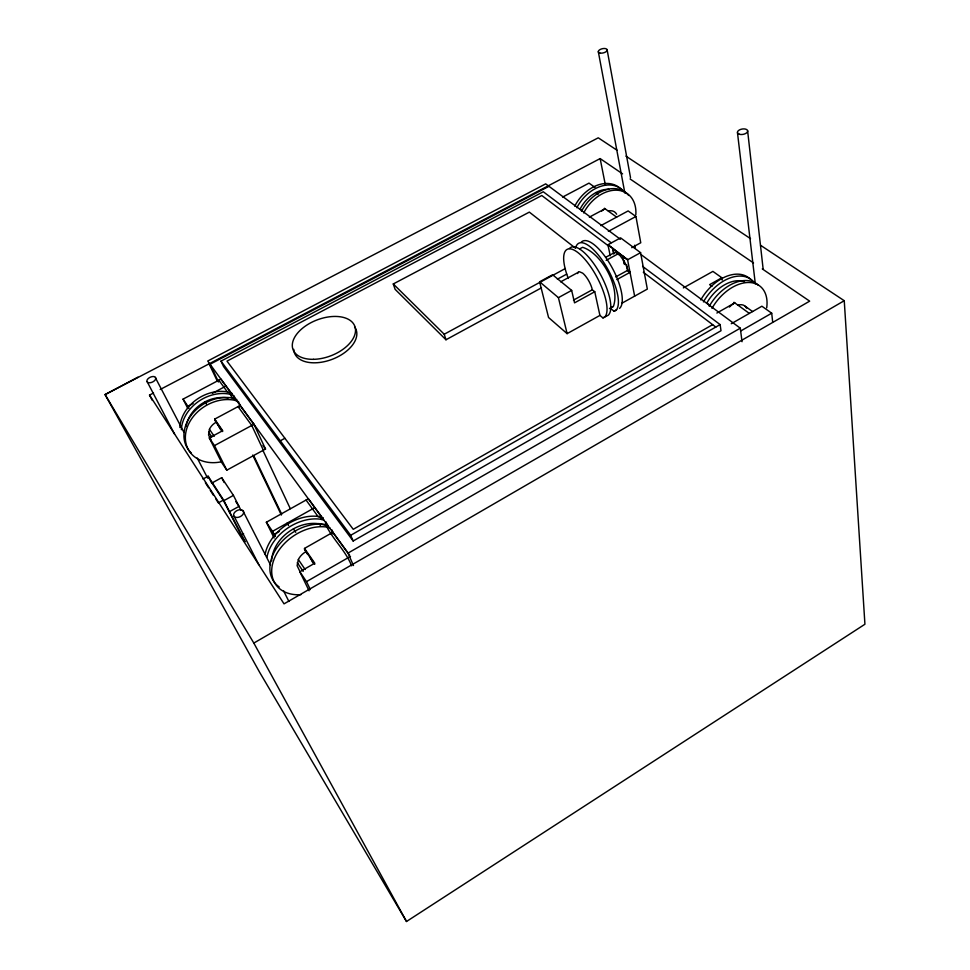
<?xml version="1.0" encoding="UTF-8"?>
<svg xmlns="http://www.w3.org/2000/svg" width="970" height="970" viewBox="0 0 970 970"><rect width="100%" height="100%" fill="white"/><g stroke="black" fill="none" stroke-linecap="round" stroke-linejoin="round"><path stroke-width="1.45" d="M216.189 422.229A12.913 10.221 -31.8 0 0 209.447 429.298L208.562 435.021L210.939 439.762M271.6 560.854C272.958 536.531 301.731 517.228 324.78 525.219L326.878 524.042L325.847 521.739M306.011 551.615A14.586 10.403 -34.4 0 0 298.348 559.544L297.111 565.68L299.475 570.566M185.998 426.533C189.429 407.812 209.569 394.644 228.12 398.015M609.487 308.606L613.379 306.447C620.448 287.241 601.861 253.34 582.618 247.302L579.89 248.744M137.97 377.16L105.075 394.596L259.548 672.125L406.503 921.5L864.925 624.244L844.252 300.712L760.577 245.301M406.503 921.5L253.825 643.074L844.252 300.712M349.6 555.167L332.892 532.275L304.495 548.414L314.777 563.218L299.839 571.754L306.508 581.624L350.485 556.368M620.412 239.299L545.673 183.876L207.725 361.034L347.975 553.106L740.28 328.187L742.05 341.707M740.825 330.928L771.708 313.201L772.666 321.955M221.014 361.119L350.667 535.307L720.128 324.598L721.001 330.734L353.153 541.005L223.561 366.539L221.014 361.119L543.273 191.769L611.112 242.718M731.259 323.725L761.899 306.217L771.708 313.201M716.866 313.043L734.787 302.87A18.042 11.688 -52.3 0 0 729.404 307.066M712.647 324.659L353.25 529.317L226.98 361.131L541.793 195.516L608.651 246.053M722.189 280.075L721.874 277.772L709.616 284.646L711.956 286.344M321.543 516.731L308.399 498.738L266.35 522.248L272.509 531.342L314.85 507.577M279.239 531.451L273.989 534.409L272.509 531.342L274.983 536.398M241.178 535.028L243.579 533.694M683.353 287.908L712.901 271.394L721.874 277.772M599.921 315.42L594.755 291.74L574.543 302.858L571.657 290.406L552.585 274.752L539.611 281.797L548.559 317.505L567.111 333.644L599.921 315.42L602.891 317.881L604.455 317.323A38.824 13.313 62 0 0 598.126 279.384A38.824 13.313 62 0 0 569.717 248.829A38.824 13.313 62 0 0 568.299 278.426M621.673 303.343L647.329 289.096L640.588 252.673L620.594 237.868L607.947 244.731L610.215 255.789M611.015 307.32L611.379 309.066L613.986 311.176L616.665 309.685M602.891 317.881L608.19 315.25A38.788 13.422 62 0 0 598.926 271.697A38.788 13.422 62 0 0 569.451 248.502M229.223 511.784L238.996 506.388L235.856 501.648M616.859 279.59L630.027 272.34L627.699 270.339A13.483 4.995 62.1 0 0 624.001 261.003L620.097 255.656L616.265 252.746L614.701 252.479L605.595 257.365M241.772 536.689L245.034 541.745L223.573 499.999L218.335 502.884L215.91 499.113M240.948 510.268L233.43 495.391L223.585 500.823L240.524 533.742M573.452 300.142L592.318 289.775L594.755 291.74M615.695 276.923L627.699 270.339L630.027 272.34L627.529 270.424M280.306 440.78L284.901 438.27M240.208 405.448L214.661 419.125L222.7 430.692L209.29 437.906L221.633 462.472L226.798 470.171L265.525 449.037L253.958 424.278L240.208 405.448L238.402 401.616L234.691 400.283A36.933 29.233 -31.8 0 0 185.949 431.856A36.933 29.233 -31.8 0 0 222.203 461.599M233.43 495.391L221.694 477.664L211.993 482.975L222.809 499.623M539.611 281.797L558.417 297.644L571.657 290.406M613.755 252.94L612.834 248.417L627.59 259.778L640.588 252.673M574.98 247.799L529.329 212.115L393.274 283.955L395.117 289.339L445.97 339.767L541.478 287.835M557.398 279.178L566.686 274.134M560.66 281.833L579.393 271.709L582.667 273.14A13.568 4.656 62 0 1 592.318 289.775M202.972 479.022L208.113 476.209L223.573 499.999M606.153 260.348L618.108 253.825M631.725 247.689L640.758 242.755L635.932 216.48L628.123 210.939L600.782 225.646M393.274 283.955L444.212 334.238L565.377 268.508M608.36 231.357L635.932 216.48M209.29 437.906L214.479 445.594L253.958 424.278M589.336 217.147L605.05 208.744A16.126 11.701 -54.6 0 0 601.715 211.023M231.309 393.25L220.954 379.088L183.063 399.119L187.901 406.284L193.115 403.52M212.43 393.274L226.046 386.048M562.612 197.068L588.996 183.124L594.986 187.38M152.338 400.44L149.525 395.093L153.527 392.995M160.195 389.491L600.139 158.583L622.582 173.86M548.971 186.313L210.066 364.247L218.541 381.974M610.482 307.514L613.379 306.447M613.986 311.176L615.695 310.558A38.46 13.544 62 0 0 604.14 263.052A38.46 13.544 62 0 0 575.513 248.296M330.782 533.476L332.128 533.876M329.958 527.959L327.145 527.11A41.71 29.767 -34.4 0 0 274.049 559.302A41.71 29.767 -34.4 0 0 300.882 594.695M327.848 525.231L325.192 524.43A41.613 29.767 -34.3 0 0 277.929 546.243A41.613 29.767 -34.3 0 0 279.166 586.947M323.932 520.162L321.118 519.302A41.104 29.536 -34.2 0 0 266.98 557.107M323.349 517.883L319.13 516.586A40.995 29.536 -34.2 0 0 265.125 554.27M238.317 406.466L239.566 406.915M236.874 399.519L233.164 398.185A36.86 29.221 -31.7 0 0 191.405 414.966A36.86 29.221 -31.7 0 0 191.26 452.99M232.363 393.541L228.423 392.098A36.351 28.954 -31.6 0 0 179.887 427.479M617.138 150.314L598.26 137.813L105.075 394.596L253.825 643.074M625.941 156.146L750.513 238.632M630.076 178.953L753.544 262.967M762.274 268.908L809.671 301.149L284.028 603.861L149.525 395.093M596.004 192.521L598.26 194.133M745.227 306.265L752.574 311.552M604.395 208.271L616.629 217.122M733.963 302.276L749.325 313.395M582.352 210.635L580.133 208.987A29.767 21.716 -54.7 0 1 608.905 189.332M710.149 305.574L706.803 303.089A33.283 21.728 -52.4 0 1 744.572 281.773M640.988 254.552L740.28 328.187M642.601 266.374L720.128 324.598M612.834 248.417L607.947 244.731L627.59 259.778L634.647 296.153M643.304 272.243L715.824 327.06M627.59 259.778L622.57 255.983L623.94 262.955M184.009 432.499L155.006 376.954A4.753 2.655 -25 0 0 149.877 377.415A4.753 2.655 -25 0 0 146.906 381.186L174.552 434.111M270.545 565.001L242.67 510.329A5.359 3.431 -26.1 0 0 236.753 510.705A5.359 3.431 -26.1 0 0 233.637 515.337L258.82 564.673M233.612 398.343L235.14 400.44M319.87 516.816L321.846 519.532M325.678 524.576C332.625 539.308 345.647 550.536 351.613 565.825M229.114 392.353L232.57 398.512M218.844 380.204L227.416 391.989M238.05 406.612L251.751 425.454L263.367 450.213M306.059 500.047L318.33 516.925M262.943 445.472L265.525 449.037M318.912 523.448L320.536 525.679M293.389 528.905L295.753 532.3M204.803 401.822L206.319 403.993M286.987 523.218L288.611 525.546M214.673 420.034L222.651 431.541M304.447 549.372L314.777 564.261M220.202 428.91L214.661 419.125M311.746 560.915L313.395 563.291M209.447 429.298L214.237 436.306M298.348 559.544L305.15 569.511M208.586 432.183L211.848 436.997M297.269 562.661L303.198 571.391M205.397 482.781L208.623 487.813M210.248 490.323L213.473 495.343M197.213 457.998L207.629 478.137M208.113 476.209L211.569 482.914M183.063 399.119L187.84 408.54M221.694 477.664L224.167 482.539M283.483 590.657L288.927 601.473M214.479 445.594L226.798 470.171M187.901 406.284L188.895 408.273M272.509 531.342L275.019 536.519M266.35 522.248L274.122 538.047M219.499 427.006L221.027 430.098M299.839 571.754L309.066 590.779M306.508 581.624L310.351 589.59M253.716 455.633L281.724 514.282M209.023 363.762L217.498 381.477M252.685 455.075L281.361 515.046M234.97 397.882L233.928 395.675L229.975 394.232A36.436 28.979 -31.6 0 0 181.341 429.71M310.23 557.714L311.237 559.848M304.495 548.414L307.017 553.749M262.688 449.886L290.285 508.644M331.716 529.632L332.892 532.275M347.975 553.106L353.468 565.522M350.667 535.307L353.153 541.005M444.212 334.238L445.97 339.767M558.417 297.644L567.111 333.644M612.676 248.502L613.792 254.055M600.139 158.583L605.438 185.294M623.637 260.433L624.425 264.434M626.608 264.762L627.699 270.339M598.32 51.725L624.886 193.139M634.671 245.228L635.229 248.211M607.147 49.894L630.524 177.692M737.479 132.696L755.23 283.119M747.615 130.72L763.123 268.92M354.559 326.878A32.944 19.23 -20.8 0 1 331.643 359.53A32.944 19.23 -20.8 0 1 293.764 349.333M155.54 377.451A4.753 2.655 -25 0 1 152.811 381.889A4.753 2.655 -25 0 1 147.137 381.84M243.325 510.984A5.359 3.431 -26.1 0 1 240.536 516.476A5.359 3.431 -26.1 0 1 233.964 516.173M700.789 299.948A38.363 25.099 -52.5 0 1 750.004 278.887M608.336 210.999A12.089 8.778 -54.6 0 1 616.653 214.225M574.737 206.173A34.314 25.074 -54.8 0 1 622.898 191.454M703.432 301.912A38.448 25.099 -52.4 0 1 755.278 283.858M709.215 306.326A38.339 24.893 -52.3 0 1 758.31 285.192M738.085 305.126A13.531 8.766 -52.3 0 1 746.609 308.157M711.98 308.387A38.436 24.893 -52.3 0 1 748.355 282.488A38.436 24.893 -52.3 0 1 766.7 307.817M576.847 207.738A34.374 25.074 -54.7 0 1 624.256 191.902M581.503 211.302A34.265 24.905 -54.6 0 1 628.693 195.455M583.697 212.939A34.338 24.917 -54.6 0 1 616.69 190.193A34.338 24.917 -54.6 0 1 635.823 214.794M577.659 273.552A13.568 4.656 62 0 1 578.29 272.231M581.139 242.318A38.424 13.641 62 0 1 610.651 265.113A38.424 13.641 62 0 1 619.515 308.424M599.775 52.986L599.024 52.683A4.51 2.146 -13.2 0 1 600.321 49.421A4.51 2.146 -13.2 0 1 606.432 48.949L606.941 49.373A4.51 2.146 -13.2 0 1 605.159 52.222A4.51 2.146 -13.2 0 1 599.775 52.986M739.407 134.272L738.473 133.884A5.165 2.704 -10 0 1 739.455 129.919A5.165 2.704 -10 0 1 746.609 129.531L747.276 130.065A5.165 2.704 -10 0 1 745.639 133.496A5.165 2.704 -10 0 1 739.407 134.272M313.455 359.324A33.016 19.206 -20.8 0 0 354.984 326.732A33.016 19.206 -20.8 0 0 303.307 327.605A33.016 19.206 -20.8 0 0 313.455 359.324"/></g></svg>
